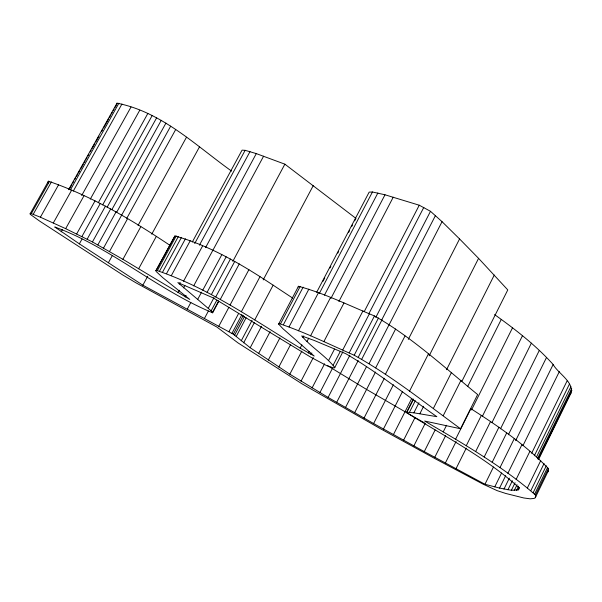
<?xml version="1.0" encoding="UTF-8"?>
<svg xmlns="http://www.w3.org/2000/svg" width="602" height="602" viewBox="0 0 602 602"><rect width="100%" height="100%" fill="white"/><g stroke="black" fill="none" stroke-linecap="round" stroke-linejoin="round"><path stroke-width="0.9" d="M116.871 104.221L116.999 103.175C161.81 111.949 195.77 145.518 231.589 171.111M538.512 459.597L570.914 393.302C574.278 382.059 557.768 373.18 553.155 364.496C535.9 345.382 515.47 329.497 494.573 314.59M278.628 324.117L278.892 323.507C304.702 332.041 329.271 344.359 354.202 355.225C391.947 376.099 425.787 403.408 460.568 428.767L477.649 394.566C444.223 367.295 412.092 337.346 374.467 315.945C349.393 305.658 324.636 293.385 298.494 286.274L278.628 324.117L283.015 328.782L314.214 356.06L300.187 348.129C253.735 319.948 208.179 287.711 156.234 270.306L155.858 270.727L156.332 271.66L162.706 277.605L189.796 299.442L122.913 259.319L92.437 241.936L65.663 228.655L40.394 217.202L30.378 213.281L30.1 213.898L30.732 214.666L39.649 221.1L122.733 274.948L136.157 282.925L216.81 326.999L238.001 342.899L301.986 383.813L380.223 428.601L435.66 458.987L483.15 484.181L497.184 490.66L505.77 493.467L523.748 497.959L530.159 498.825L534.17 498.426L535.261 497.719L548.437 470.598L548.377 468.567C525.824 445.059 498.29 426.224 470.869 408.675L455.609 439.234C483.338 456.03 511.128 473.616 535.479 495.047L535.75 496.665L535.261 497.719M547.775 472.028L548.437 470.598M298.118 287.086L298.494 286.274M170.456 245.661C132.177 220.069 92.129 196.192 48.416 181.202L48.025 182.03L48.589 182.918M212.679 312.807L211.129 310.82L177.838 282.571L213.304 297.937L310.918 357.279L326.675 365.632L333.786 367.867L334.787 367.491C325.283 355.534 311.588 347.52 301.67 335.916L314.229 340.454L345.691 353.66C377.604 372.217 406.598 395.522 436.826 416.667L413.867 412.822L406.877 412.219L406.516 412.596C444.66 436.375 485.633 457.43 519.082 487.755L518.954 489.17L518.119 489.93L511.376 490.276L499.562 488.094L484.956 484.264L424.259 451.605L373.616 423.545L328.098 397.425L289.818 374.188L250.199 347.738L233.328 334.2L142.855 285.19L79.366 243.863L54.744 226.969C111.415 247.731 157.272 289.78 212.679 312.807L218.729 301.497M538.105 459.424L571.9 390.292M527.39 487.913L540.731 460.598M530.859 490.615L544.058 463.555M533.221 492.579L546.307 465.737M534.689 494.001L547.685 467.34M535.479 495.047L548.377 468.567M507.93 489.81L512.377 480.735M516.117 479.44L529.873 451.38M511.376 490.276L515.071 482.736M531.641 453.261L567.031 381.028M514.266 490.464L517.088 484.708M516.539 490.352L518.578 486.183M534.343 455.782L569.379 384.211M518.119 489.93L519.323 487.469M536.563 456.888L570.899 386.68M537.639 458.318L571.704 388.644M499.961 467.679L514.266 438.655M515.643 440.656L553.155 364.496M494.754 486.875L501.579 473.014M499.562 488.094L505.672 475.67M507.855 473.345L521.896 444.773M522.965 445.63L559.333 371.607M503.972 489.08L509.345 478.138M500.51 428.827L539.332 350.372M492.188 462.276L506.711 432.868M508.359 434.787L546.533 357.445M484.956 484.264L493.452 467.039M475.7 451.492L490.607 421.453M491.954 422.612L531.378 343.163M484.204 456.948L498.93 427.209M471.547 409.902L512.528 327.812M445.337 463.051L456.09 441.522M466.294 445.668L481.382 415.365M455.985 468.785L466.257 448.144M482.495 416.065L522.498 335.683M455.609 439.234L443.215 431.912L446.556 425.253M467.716 386.401L501.285 319.406M434.757 457.324L445.578 435.72M424.259 451.605L435.148 429.926M443.245 415.658L460.997 380.298M461.96 381.186L507.779 289.908L478.575 258.356L459.574 238.941L442.056 221.679L430.498 211.31L419.263 205.214L385.002 194.785L372.45 191.985L369.161 192.121L316.697 292.248M403.573 440.25L415.049 417.54L366.573 389.449L327.676 365.745M419.857 413.755L423.642 406.252M446.533 369.711L494.28 275.054M413.86 445.909L425.245 423.304M433.365 408.434L451.462 372.503M409.45 391.323L428.346 354.089M429.158 355.782L478.575 258.356M393.422 434.621L411.73 398.509M406.516 412.596L413.281 399.239M406.877 412.219L413.499 399.149M409.435 412.302L415.29 400.736M413.867 412.822L418.954 402.746M373.616 423.545L393.399 384.738M383.436 429.053L402.309 391.917M385.333 374.459L404.988 336.021M364.007 418.112L384.377 378.252M408.276 339.408L459.574 238.941M345.488 407.531L366.535 366.565M369.101 363.593L389.193 324.478M389.095 324.771L442.056 221.679M375.671 367.875L395.604 329.008M354.623 412.769L375.49 372.059M354.202 355.225L374.467 315.945M375.776 317.442L430.498 211.31M358.243 357.249L378.492 317.946M336.638 402.414L358.19 360.568M381.517 320.302L435.472 215.501M361.757 359.168L381.977 319.895M333.147 365.218L340.333 351.335M319.903 392.594L332.296 368.65M342.749 349.965L362.976 310.873M334.592 367.897L342.922 351.771M364.33 311.4L419.263 205.214M368.913 313.634L423.823 207.359M349.19 352.87L369.447 313.657M328.098 397.425L349.852 355.3M323.853 341.658L343.968 302.994M312.084 387.929L324.598 363.804M328.496 360.688L334.531 349.055M289.818 374.188L301.88 351.086M307.02 341.469L308.743 338.166M310.527 335.893L330.543 297.546M330.897 298.434L385.002 194.785M308.292 353.05L309.165 351.387M310.971 354.608L311.836 352.953M338.903 301.482L393.219 197.208M301.015 381.186L313.296 357.588M323.041 281.232L324.779 277.921M329.971 268.003L330.837 266.347M337.767 253.126L338.633 251.47M348.596 232.455L349.461 230.807M351.628 226.668L352.494 225.02M354.661 220.881L355.963 218.406L284.874 164.173L256.301 153.6L245.142 150.327L242.057 150.146L192.286 242.057M278.779 367.107L290.668 344.404M298.494 330.799L318.42 292.768M319.271 293.543L372.45 191.985M324.448 295.161L377.875 192.986M302.949 337.526L303.799 335.886M300.187 348.129L301.895 344.863M280.547 323.778L300.225 286.379M283.392 324.704L303.137 287.154M268.229 360.169L279.922 337.918M289.05 326.894L308.871 289.141M250.199 347.738L261.531 326.276M258.551 353.622L270.102 331.702M234.629 335.141L244.562 316.419M236.225 336.42L246.105 317.781M241.206 340.867L252.05 320.392M254.729 319.933L273.135 285.175C242.711 265.053 210.226 245.669 174.919 235.969L155.858 270.727M243.644 342.839L254.405 322.514M228.918 331.717L238.482 313.725M241.357 311.746L260.019 276.649M231.92 333.388L241.906 314.605M233.328 334.2L243.291 315.433M263.187 279.9L313.228 185.657M211.129 310.82L216.803 300.202M212.551 312.257L218.624 300.895M220.287 299.397L239.265 263.902M230.062 305.003L248.912 269.658M218.827 326.186L228.888 307.321M207.08 292.354L226.156 256.813M211.392 294.574L230.446 259.033M232.823 261.343L284.874 164.173M208.269 308.344L214.003 297.636M215.764 296.906L234.788 261.381M204.469 318.39L208.435 310.978M185.183 296.997L186.071 295.356M193.686 285.867L263.586 156.204M187.282 309.112L190.834 302.497M197.584 299.578L201.58 292.151M202.754 290.194L221.837 254.676M194.709 243.509L245.142 150.327M199.39 245.21L250.003 151.591M179.238 284.076L180.126 282.421M183.542 281.217L202.581 245.977M178.011 292.707L179.351 290.239M183.542 287.884L184.867 285.438M205.553 247.64L256.301 153.6M159.605 271.013L178.425 236.383M162.6 272.104L181.48 237.354M166.491 273.692L185.416 238.813M171.269 275.739L190.232 240.747M142.855 285.19L147.708 276.28M156.234 270.306L174.919 235.969M157.483 270.411L176.243 235.916M151.742 234.186L199.48 146.888M138.641 268.778L156.257 236.518M108.36 262.788L112.431 255.391M138.061 225.426L186.485 137.226M122.913 259.319L140.8 226.706M97.855 244.879L116.088 211.866M116.63 212.371L165.934 123.101M103.529 248.039L170.69 126.149M126.759 218.375L175.694 129.528M109.534 251.463L127.624 218.601M102.671 204.868L152.231 115.486M87.17 239.16L105.485 206.102M107.171 207.163L156.686 117.751M92.437 241.936L110.715 208.886M111.844 209.677L161.276 120.302M90.277 199.164L139.777 110.189M76.695 233.9L95.033 200.887M98.276 202.746L147.844 113.454M81.947 236.496L100.286 203.453M79.366 243.863L82.053 239.024M73.263 191.127L121.95 104.003M61.163 231.823L62.51 229.407M81.669 195.537L131.003 107.051M65.663 228.655L83.987 195.778M40.394 217.202L58.582 184.776M68.583 189.713L116.999 103.175M69.125 189.57L71.879 184.641M72.797 183L73.715 181.36M74.633 179.72L75.551 178.079M76.469 176.439L77.387 174.798M78.305 173.15L79.682 170.69M80.6 169.049L83.354 164.128M84.272 162.487L85.191 160.847M86.109 159.206L87.027 157.558M87.945 155.918L88.87 154.278M90.247 151.817L91.165 150.176M92.083 148.536L94.838 143.615M95.756 141.967L98.969 136.225M101.723 131.304L102.641 129.663M103.559 128.015L108.608 118.993M109.526 117.352L110.444 115.712M111.362 114.071L112.281 112.423M113.199 110.783L114.117 109.143M115.035 107.502L116.412 105.041M70.336 190.051L118.895 103.213M53.3 222.996L71.563 190.322M30.1 213.898L48.416 181.202M31.402 213.499L49.484 181.337M33.291 214.177L51.411 181.932M569.898 394.656L570.914 393.302M460.568 428.767L424.643 421.024L443.215 431.912M415.049 417.54L424.463 422.86M273.135 285.175L292.677 298.095"/></g></svg>
